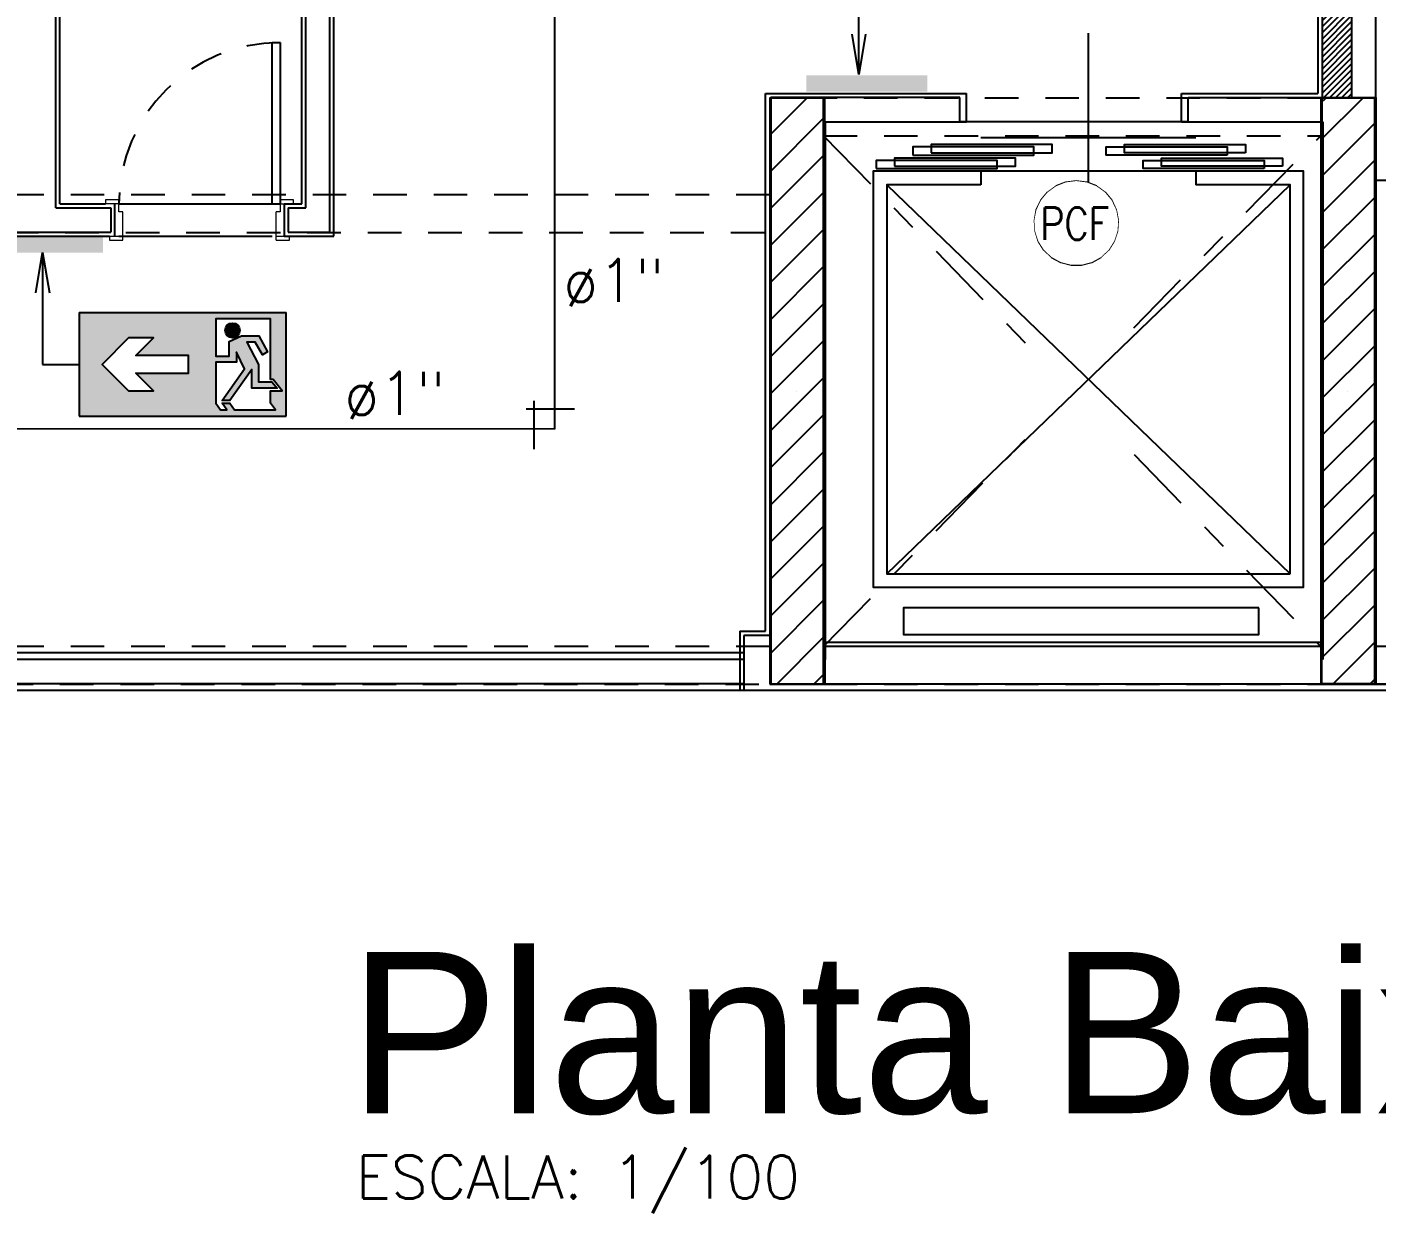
# Model space of a CAD drawing. Header units: millimetres. Extents: x 188.6 to 263.2, y 40.1 to 120.1.
# Drawn here: x 231.93 to 236.95, y 105.52 to 109.93 of the extents above; entities that cross this region are included whole.
import ezdxf
from ezdxf.enums import TextEntityAlignment as Align

# ---------------------------------------------------------------- set-up
doc = ezdxf.new("R2010")
doc.units = ezdxf.units.MM
doc.set_wipeout_variables(frame=1)
for name, pattern in [('_XREF_APTOS 605 E 606_R01$0$XREF-TIPO$0$HIDDEN2', [0.1875, 0.125, -0.0625]), ('DASHDOT2', [0.5, 0.25, -0.125, 0, -0.125]), ('HIDDEN2', [0.1875, 0.125, -0.0625])]:
    doc.linetypes.add(name, pattern=pattern)
for name, color, linetype in [('ARQ', 8, 'Continuous'), ('ARQ-BASE', 8, 'Continuous'), ('ESTR-PILARES', 11, 'Continuous'), ('ESTR-VIGAS', 11, 'HIDDEN2'), ('ESTRUTURA', 7, 'Continuous'), ('INC-PCF', 254, 'Continuous'), ('INC-SINALIZAÇÃO', 88, 'Continuous'), ('INC-TEXTO', 7, 'Continuous'), ('SPK-CONEXAO', 10, 'Continuous'), ('SPK-TEXTO', 7, 'Continuous'), ('SPK-TUBO-TETO', 12, 'Continuous'), ('TE-ARQ', 8, 'Continuous')]:
    doc.layers.add(name, color=color, linetype=linetype)
doc.styles.add('140-75', font='arial.ttf', dxfattribs={"height": 0.45})
doc.styles.add('60-100', font='romans.shx', dxfattribs={"height": 0.16})
doc.styles.add('60-75', font='romans.shx', dxfattribs={"height": 0.12})
doc.styles.add('ROMANS', font='ROMANS.SHX', dxfattribs={"height": 0.15})
doc.dimstyles.new('SETAS75', dxfattribs={"dimtxt": 0.16, "dimasz": 0.15, "dimexe": 0.15, "dimexo": 0, "dimgap": 0.1, "dimtad": 1, "dimzin": 10, "dimdsep": 46, "dimtxsty": '60-100', "dimblk1": 'OPEN', "dimblk2": 'OPEN', "dimsah": 1, "dimcen": 0, "dimclrd": 244, "dimclre": 244, "dimclrt": 7, "dimadec": 0, "dimazin": 0, "dimtfac": 1, "dimtix": 1, "dimtmove": 2, "dimatfit": 3, "dimldrblk": 'OPEN', "dimfxl": 0.15, "dimtolj": 1, "dimtzin": 6, "dimarcsym": 0})

# ---------------------------------------------------------------- blocks, each defined once
blk = doc.blocks.new('_XREF_APTOS 605 E 606_R01$0$XREF-TIPO$0$ELEVADOR_PLANTA')
at = {"color": 0}
for p, q in [((1.6221, -0.75), (0.175, 0.75)), ((0.175, -0.75), (1.6221, 0.75)), ((0, 0.4), (0, -0.4)), ((0.125, 0.4), (0.175, 0.4)), ((0.3831, 0), (-0.389, 0)), ((0.125, -0.4), (0.175, -0.4))]:
    blk.add_line(p, q, dxfattribs=at)
for points in [[(1.6721, 0), (1.6721, 0.8), (0.125, 0.8), (0.125, -0.8), (1.6721, -0.8), (1.6721, 0)], [(1.6221, 0.75), (0.175, 0.75), (0.175, 0.4)], [(1.6221, 0), (1.6221, 0.75)], [(0.175, -0.4), (0.175, -0.75), (1.6221, -0.75), (1.6221, 0)]]:
    blk.add_lwpolyline(points, dxfattribs=at)
for points in [[(0.1061, 0.7215), (0.1061, 0.2715), (0.0761, 0.2715), (0.0761, 0.7215)], [(1.7484, 0.6346), (1.7484, -0.6875), (1.8484, -0.6875), (1.8484, 0.6346)], [(0.0558, 0.5843), (0.0558, 0.1343), (0.0258, 0.1343), (0.0258, 0.5843)], [(0.0558, -0.5843), (0.0558, -0.1343), (0.0258, -0.1343), (0.0258, -0.5843)], [(0.1061, -0.7215), (0.1061, -0.2715), (0.0761, -0.2715), (0.0761, -0.7215)]]:
    blk.add_lwpolyline(points, close=True, dxfattribs=at)
blk = doc.blocks.new('A$C1BFF5DEF')
at = {"layer": 'ARQ-BASE'}
h = blk.add_hatch(dxfattribs=at)
h.set_pattern_fill('ANSI31', color=8, scale=0.005)
h.set_pattern_definition([(45, (-2148.590156, -1496.701823), (-0.01122532015, 0.01122532015), [])])
h.paths.add_polyline_path([(37.8553, 0.6149), (37.9653, 0.6149), (37.9653, 2.1949), (37.8553, 2.1949)])
at = {"layer": 'ARQ', "color": 8}
for p, q in [((35.705, -1.45), (17.2998, -1.45)), ((35.705, -1.475), (17.2998, -1.475)), ((35.705, -1.565), (17.2998, -1.565)), ((35.705, -1.59), (17.2998, -1.59))]:
    blk.add_line(p, q, dxfattribs=at)
at = {"layer": 'ARQ-BASE', "color": 8}
for p, q in [((38.0553, -1.5651), (38.0553, 3.6048)), ((33.1453, 0.2049), (33.1453, 2.1949)), ((33.1603, 0.2199), (33.1603, 2.1799)), ((34.0603, 0.2199), (34.0603, 2.1799)), ((34.0753, 0.2049), (34.0753, 2.1949)), ((37.9653, 2.1949), (37.9653, 0.6149)), ((34.1653, 0.1149), (34.1653, 2.1449)), ((34.1803, 0.0999), (34.1803, 2.1299)), ((37.84, 2.1299), (37.84, 0.6299)), ((33.9503, 0.2199), (33.9503, 0.8199)), ((33.9503, 0.8199), (33.9803, 0.8199)), ((33.9803, 0.8199), (33.9803, 0.2199)), ((35.7854, 0.6299), (36.5328, 0.6299)), ((35.7854, -1.3701), (35.7854, 0.6299)), ((36.0053, 0.6149), (36.0054, -1.5651)), ((36.5078, 0.5249), (36.5078, 0.6149)), ((36.5328, 0.5249), (36.5328, 0.6299)), ((37.3328, 0.5249), (37.3328, 0.6299)), ((37.3328, 0.6299), (37.84, 0.6299)), ((37.3578, 0.6149), (37.9653, 0.6149)), ((37.3578, 0.5249), (37.3578, 0.6149)), ((36.0078, 0.5249), (36.5078, 0.5249)), ((36.0078, 0.5249), (36.0078, -1.4751)), ((37.3578, 0.5249), (36.5078, 0.5249)), ((36.5078, 0.5249), (36.5328, 0.5249)), ((37.3328, 0.5249), (37.3578, 0.5249)), ((37.3578, 0.5249), (37.8578, 0.5249)), ((37.8578, 0.5249), (37.8578, -1.4751)), ((33.1453, 0.2049), (33.3503, 0.2049)), ((33.1603, 0.2199), (33.3303, 0.2199)), ((33.3503, 0.2049), (33.3503, 0.1149)), ((33.3653, 0.0999), (33.3653, 0.2199)), ((33.3803, 0.2199), (33.9803, 0.2199)), ((33.9953, 0.2199), (34.0603, 0.2199)), ((33.9953, 0.2199), (33.9953, 0.0999)), ((34.0103, 0.2049), (34.0753, 0.2049)), ((34.0103, 0.2049), (34.0103, 0.1149)), ((32.9053, 0.1149), (33.3503, 0.1149)), ((34.0103, 0.1149), (34.1653, 0.1149)), ((32.8803, 0.0999), (33.3453, 0.0999)), ((33.3803, 0.0999), (33.9503, 0.0999)), ((33.9953, 0.0999), (34.1803, 0.0999)), ((35.69, -1.3701), (35.69, -1.5899)), ((35.69, -1.3701), (35.7854, -1.3701)), ((35.705, -1.3851), (35.705, -1.5651)), ((35.805, -1.3851), (35.705, -1.3851)), ((36.003, -1.4101), (37.8526, -1.4101)), ((36.0054, -1.4251), (37.855, -1.4251)), ((38.0553, -1.425), (40.1253, -1.425)), ((41.5303, -1.5899), (35.69, -1.5899)), ((35.705, -1.5651), (35.705, -1.5901)), ((38.0553, -1.5651), (41.5053, -1.5649))]:
    blk.add_line(p, q, dxfattribs=at)
at = {"layer": 'ARQ-BASE', "color": 8, "lineweight": 13}
for p, q in [((33.3803, 0.2349), (33.3303, 0.2349)), ((33.3303, 0.2349), (33.3303, 0.2199)), ((33.3803, 0.2199), (33.3303, 0.2199)), ((33.3803, 0.1899), (33.3803, 0.2349)), ((34.0303, 0.2349), (33.9803, 0.2349)), ((33.9803, 0.2199), (34.0303, 0.2199)), ((33.9803, 0.2199), (33.9803, 0.1899)), ((34.0303, 0.2199), (34.0303, 0.2349)), ((33.3953, 0.1899), (33.3803, 0.1899)), ((33.3953, 0.0849), (33.3953, 0.1899)), ((33.9653, 0.0849), (33.9653, 0.1899)), ((33.9803, 0.1899), (33.9653, 0.1899)), ((33.3453, 0.0999), (33.3453, 0.0849)), ((33.3453, 0.0999), (33.3953, 0.0999)), ((33.3453, 0.0849), (33.3953, 0.0849)), ((33.9653, 0.0999), (34.0153, 0.0999)), ((33.9653, 0.0849), (34.0153, 0.0849)), ((34.0153, 0.0849), (34.0153, 0.0999))]:
    blk.add_line(p, q, dxfattribs=at)
at = {"layer": 'ARQ-BASE', "color": 8}
for points in [[(37.9653, 2.1949), (37.8553, 2.1949), (37.8553, 0.6149)], [(36.5078, 0.6149), (35.8053, 0.6149), (35.805, -1.5651), (37.855, -1.5651)]]:
    blk.add_lwpolyline(points, dxfattribs=at)
blk.add_lwpolyline([(38.0553, -1.5651), (37.855, -1.5651), (37.8553, 0.6149), (38.0553, 0.6149)], close=True, dxfattribs=at)
at = {"layer": 'ARQ-BASE', "color": 8, "linetype": '_XREF_APTOS 605 E 606_R01$0$XREF-TIPO$0$HIDDEN2'}
blk.add_arc((33.9803, 0.2199), 0.6, 90, 180, dxfattribs=at)
at = {"layer": 'ARQ-BASE', "color": 8, "rotation": 270}
blk.add_blockref('_XREF_APTOS 605 E 606_R01$0$XREF-TIPO$0$ELEVADOR_PLANTA', (36.9861, 0.4659), dxfattribs=at)
blk = doc.blocks.new('J')
for p, q in [((-0.1, -0.1), (-0.1, 0.14)), ((-0.14, 0.1), (0.1, 0.1))]:
    blk.add_line(p, q)
blk = doc.blocks.new('seta lat 1-100')
at = {"layer": 'INC-SINALIZAÇÃO'}
h = blk.add_hatch(color=119, dxfattribs=at)
h.dxf.hatch_style = 1
h.paths.add_polyline_path([(0, 0.1997), (-0.8, 0.1997), (-0.8, -0.1997), (0, -0.1997)])
h.paths.add_polyline_path([(-0.6091, 0.1021), (-0.5127, 0.1021), (-0.5808, 0.034), (-0.3767, 0.034), (-0.3767, -0.0341), (-0.5808, -0.0341), (-0.5127, -0.1022), (-0.6091, -0.1022), (-0.7112, 0)], flags=16)
h.paths.add_polyline_path([(-0.2721, 0.1757), (-0.0599, 0.1757), (-0.0599, -0.0584), (-0.0502, -0.0584), (-0.0154, -0.1022), (-0.0599, -0.1022), (-0.0599, -0.1499), (-0.0416, -0.1757), (-0.1992, -0.1757), (-0.2176, -0.1499), (-0.2478, -0.1499), (-0.2295, -0.1757), (-0.2538, -0.1757), (-0.2721, -0.1499), (-0.2721, 0.0082), (-0.1922, 0.0082), (-0.1922, 0.0475), (-0.1608, -0.0179), (-0.2478, -0.1403), (-0.2176, -0.1403), (-0.1322, -0.0203), (-0.1322, -0.0926), (-0.0353, -0.0926), (-0.0548, -0.068), (-0.1068, -0.068), (-0.1068, -0.0002), (-0.1522, 0.0852), (-0.1191, 0.0852), (-0.0914, 0.0367), (-0.0714, 0.049), (-0.1053, 0.1106), (-0.1722, 0.1106), (-0.2206, 0.0882), (-0.2206, 0.0313), (-0.2721, 0.0313)], flags=16)
h.paths.add_polyline_path([(-0.1788, 0.1312, -1), (-0.2358, 0.1312, -1)], flags=0)
h = blk.add_hatch(color=119, dxfattribs=at)
h.dxf.hatch_style = 1
h.paths.add_polyline_path([(-0.1788, 0.1312, 1), (-0.2358, 0.1312, 1)])
at = {"layer": 'INC-SINALIZAÇÃO', "color": 119}
for p, q in [((-0.8, 0.1997), (0, 0.1997)), ((-0.8, 0.1997), (-0.8, -0.1997)), ((0, -0.1997), (0, 0.1997)), ((-0.8, -0.1997), (0, -0.1997))]:
    blk.add_line(p, q, dxfattribs=at)
for points in [[(-0.1608, -0.0179), (-0.1922, 0.0475), (-0.1922, 0.0082), (-0.2721, 0.0082), (-0.2721, -0.1499), (-0.2538, -0.1757), (-0.2295, -0.1757), (-0.2478, -0.1499), (-0.2176, -0.1499), (-0.1992, -0.1757), (-0.0416, -0.1757), (-0.0599, -0.1499), (-0.0599, -0.1022), (-0.0154, -0.1022), (-0.0502, -0.0584), (-0.0599, -0.0584), (-0.0599, 0.1757), (-0.2721, 0.1757), (-0.2721, 0.0313), (-0.2206, 0.0313), (-0.2206, 0.0882), (-0.1722, 0.1106), (-0.1053, 0.1106), (-0.0714, 0.049), (-0.0914, 0.0367), (-0.1191, 0.0852), (-0.1522, 0.0852), (-0.1068, -0.0002), (-0.1068, -0.068), (-0.0548, -0.068), (-0.0353, -0.0926), (-0.1322, -0.0926), (-0.1322, -0.0203), (-0.2176, -0.1403), (-0.2478, -0.1403)], [(-0.0353, -0.0926), (-0.1322, -0.0926), (-0.1322, -0.0203), (-0.2176, -0.1403), (-0.2478, -0.1403), (-0.1608, -0.0179), (-0.1922, 0.0475), (-0.1922, 0.0082), (-0.2721, 0.0082), (-0.2721, -0.1499), (-0.2538, -0.1757), (-0.2295, -0.1757), (-0.2478, -0.1499), (-0.2176, -0.1499), (-0.1992, -0.1757), (-0.0416, -0.1757), (-0.0599, -0.1499), (-0.0599, -0.1022), (-0.0154, -0.1022), (-0.0502, -0.0584), (-0.0599, -0.0584), (-0.0599, 0.1757), (-0.2721, 0.1757), (-0.2721, 0.0313), (-0.2206, 0.0313), (-0.2206, 0.0882), (-0.1722, 0.1106), (-0.1053, 0.1106), (-0.0714, 0.049), (-0.0914, 0.0367), (-0.1191, 0.0852), (-0.1522, 0.0852), (-0.1068, -0.0002), (-0.1068, -0.068), (-0.0548, -0.068)], [(-0.5127, 0.1021), (-0.6091, 0.1021), (-0.7112, 0), (-0.6091, -0.1022), (-0.5127, -0.1022), (-0.5808, -0.0341), (-0.3767, -0.0341), (-0.3767, 0.034), (-0.5808, 0.034)], [(-0.3767, 0.034), (-0.5808, 0.034), (-0.5127, 0.1021), (-0.6091, 0.1021), (-0.7112, 0), (-0.6091, -0.1022), (-0.5127, -0.1022), (-0.5808, -0.0341), (-0.3767, -0.0341)]]:
    blk.add_lwpolyline(points, close=True, dxfattribs=at)
blk.add_lwpolyline([(-0.2358, 0.1312, -1), (-0.1788, 0.1312, -1)], format="xyb", close=True, dxfattribs=at)
blk.add_circle((-0.2073, 0.1312), 0.0285, dxfattribs=at)
blk = doc.blocks.new('_OPEN')
at = {"color": 0, "linetype": 'ByBlock'}
for p, q in [((-1, 0.167), (0, 0)), ((0, 0), (-1, -0.167)), ((0, 0), (-1, 0))]:
    blk.add_line(p, q, dxfattribs=at)
blk = doc.blocks.new('INC-OBJETO')
at = {"color": 0}
blk.add_lwpolyline([(0, 0.002084), (-0.000518, 0.002019), (-0.001004, 0.001827), (-0.001427, 0.001519), (-0.00176, 0.001117), (-0.001982, 0.000644), (-0.00208, 0.000131), (-0.002047, -0.000391), (-0.001886, -0.000887), (-0.001606, -0.001329), (-0.001225, -0.001686), (-0.000767, -0.001938), (-0.000261, -0.002068), (0.000261, -0.002068), (0.000767, -0.001938), (0.001225, -0.001686), (0.001606, -0.001329), (0.001886, -0.000887), (0.002047, -0.000391), (0.00208, 0.000131), (0.001982, 0.000644), (0.00176, 0.001117), (0.001427, 0.001519), (0.001004, 0.001827), (0.000518, 0.002019)], close=True, dxfattribs=at)
blk.add_wipeout([(0, 0.002084), (-0.000518, 0.002019), (-0.001004, 0.001827), (-0.001427, 0.001519), (-0.00176, 0.001117), (-0.001982, 0.000644), (-0.00208, 0.000131), (-0.002047, -0.000391), (-0.001886, -0.000887), (-0.001606, -0.001329), (-0.001225, -0.001686), (-0.000767, -0.001938), (-0.000261, -0.002068), (0.000261, -0.002068), (0.000767, -0.001938), (0.001225, -0.001686), (0.001606, -0.001329), (0.001886, -0.000887), (0.002047, -0.000391), (0.00208, 0.000131), (0.001982, 0.000644), (0.00176, 0.001117), (0.001427, 0.001519), (0.001004, 0.001827), (0.000518, 0.002019)], dxfattribs=at)
at = {"color": 0, "style": 'ROMANS', "width": 1.285725}
blk.add_attdef('OBJETO', text='', height=0.0016, dxfattribs=at).set_placement((-0.001786, -0.00083), (0.001643, -0.00083), align=Align.FIT)
blk = doc.blocks.new('COBERTURA_29-09-2016')
at = {"layer": 'ESTR-PILARES', "linetype": 'Continuous'}
for p, q in [((28.01, 1.9025), (28.1475, 2.04)), ((30.06, 1.8842), (30.2158, 2.04)), ((30.06, 2.0221), (30.0779, 2.04)), ((28.01, 1.7646), (28.21, 1.9646)), ((30.06, 1.7463), (30.26, 1.9463)), ((28.01, 1.6267), (28.21, 1.8267)), ((30.06, 1.6084), (30.26, 1.8084)), ((28.01, 1.4888), (28.21, 1.6888)), ((30.06, 1.4706), (30.26, 1.6706)), ((28.01, 1.351), (28.21, 1.551)), ((30.06, 1.3327), (30.26, 1.5327)), ((28.01, 1.2131), (28.21, 1.4131)), ((30.06, 1.1948), (30.26, 1.3948)), ((28.01, 1.0752), (28.21, 1.2752)), ((30.06, 1.0569), (30.26, 1.2569)), ((28.01, 0.9373), (28.21, 1.1373)), ((30.06, 0.919), (30.26, 1.119)), ((28.01, 0.7994), (28.21, 0.9994)), ((30.06, 0.7811), (30.26, 0.9811)), ((28.11, 0.95), (28.11, 0.95)), ((30.16, 0.95), (30.16, 0.95)), ((28.01, 0.6615), (28.21, 0.8615)), ((30.06, 0.6432), (30.26, 0.8432)), ((28.01, 0.5236), (28.21, 0.7236)), ((30.06, 0.5054), (30.26, 0.7054)), ((28.01, 0.3858), (28.21, 0.5858)), ((30.06, 0.3675), (30.26, 0.5675)), ((28.01, 0.2479), (28.21, 0.4479)), ((30.06, 0.2296), (30.26, 0.4296)), ((28.01, 0.11), (28.21, 0.31)), ((30.06, 0.0917), (30.26, 0.2917)), ((28.01, -0.0279), (28.21, 0.1721)), ((30.06, -0.0462), (30.26, 0.1538)), ((28.0358, -0.14), (28.21, 0.0342)), ((30.1041, -0.14), (30.26, 0.0159)), ((28.1737, -0.14), (28.21, -0.1037)), ((30.242, -0.14), (30.26, -0.122))]:
    blk.add_line(p, q, dxfattribs=at)
for points in [[(28.01, -0.14), (28.21, -0.14), (28.21, 2.04), (28.01, 2.04), (28.01, -0.14)], [(30.06, -0.14), (30.26, -0.14), (30.26, 2.04), (30.06, 2.04), (30.06, -0.14)]]:
    blk.add_lwpolyline(points, dxfattribs=at)
at = {"layer": 'ESTR-VIGAS', "linetype": 'DASHDOT2'}
for p, q in [((28.21, 1.9), (29.032, 1.0558)), ((29.3639, 1.1851), (30.06, 1.9)), ((28.21, 0), (29.0428, 0.8553)), ((29.3651, 0.7136), (30.06, 0))]:
    blk.add_line(p, q, dxfattribs=at)
at = {"layer": 'ESTR-VIGAS'}
for points in [[(30.0602, 2.04), (28.21, 2.04)], [(28.21, 1.9), (30.06, 1.9)], [(33.64, 1.875), (30.26, 1.875)], [(30.26, 1.735), (33.57, 1.735)], [(28.01, 1.68), (23.365, 1.68)], [(23.365, 1.54), (28.01, 1.54)], [(28.01, 0), (18.37, 0)], [(30.06, 0), (28.21, 0)], [(33.57, 0), (30.26, 0)], [(18.17, -0.14), (28.01, -0.14)], [(28.21, -0.14), (30.06, -0.14)], [(30.26, -0.14), (33.71, -0.14)]]:
    blk.add_lwpolyline(points, dxfattribs=at)
blk = doc.blocks.new('A$C0ECE51B6')
at = {"layer": 'INC-SINALIZAÇÃO', "color": 119}
blk.add_solid([(0.225, 0.06), (0.225, 0), (-0.225, 0.06), (-0.225, 0)], dxfattribs=at)

msp = doc.modelspace()

# ---------------------------------------------------------------- block references
at = {"layer": 'ARQ'}
msp.add_blockref('A$C1BFF5DEF', (198.8891, 109.0543), dxfattribs=at)

# ---------------------------------------------------------------- next in the draw order: linework, layer by layer
at = {"layer": 'INC-PCF'}
for points in [[(235.2227, 109.4558), (235.6727, 109.4558), (235.6727, 109.4858), (235.2227, 109.4858)], [(235.2228, 109.4559), (235.6728, 109.4559), (235.6728, 109.4859), (235.2228, 109.4859)], [(236.3913, 109.4559), (235.9413, 109.4559), (235.9413, 109.4859), (236.3913, 109.4859)], [(236.3913, 109.4558), (235.9413, 109.4558), (235.9413, 109.4858), (236.3913, 109.4858)], [(235.0856, 109.4056), (235.5356, 109.4056), (235.5356, 109.4356), (235.0856, 109.4356)], [(235.0856, 109.4056), (235.5356, 109.4056), (235.5356, 109.4356), (235.0856, 109.4356)], [(235.0856, 109.4055), (235.5356, 109.4055), (235.5356, 109.4355), (235.0856, 109.4355)], [(235.0856, 109.4055), (235.5356, 109.4055), (235.5356, 109.4355), (235.0856, 109.4355)], [(236.5285, 109.4056), (236.0785, 109.4056), (236.0785, 109.4356), (236.5285, 109.4356)], [(236.5285, 109.4055), (236.0785, 109.4055), (236.0785, 109.4355), (236.5285, 109.4355)]]:
    msp.add_lwpolyline(points, close=True, dxfattribs=at)
at = {"layer": 'SPK-TUBO-TETO'}
msp.add_line((233.8895, 110.0863), (233.8895, 108.4365), dxfattribs=at)
msp.add_lwpolyline([(233.8896, 108.4366), (198.4825, 108.4525)], dxfattribs=at)

# ---------------------------------------------------------------- next in the draw order: block references
at = {"layer": 'INC-SINALIZAÇÃO', "linetype": 'Continuous', "rotation": 180}
for p in [(235.0516, 109.7521), (231.9858, 109.1527)]:
    msp.add_blockref('A$C0ECE51B6', p, dxfattribs=at)
at = {"layer": 'INC-SINALIZAÇÃO', "xscale": 0.9627132045850648, "yscale": 0.9627132045850648, "zscale": 0.9627132045850648}
msp.add_blockref('seta lat 1-100', (232.8915, 108.6772), dxfattribs=at)
at = {"layer": 'INC-TEXTO'}
ref = msp.add_blockref('INC-OBJETO', (235.8303, 109.2027), dxfattribs=dict(at, xscale=75, yscale=75, zscale=75))
ref.add_attrib('OBJETO', 'PCF', dxfattribs={"layer": '0', "height": 0.12, "style": 'ROMANS', "width": 0.762718}).set_placement((235.6964, 109.1405), (235.9535, 109.1405), align=Align.FIT)
at = {"layer": 'SPK-CONEXAO', "xscale": 0.75, "yscale": 0.75, "zscale": 0.75}
msp.add_blockref('J', (233.8895, 108.4365), dxfattribs=at)

# ---------------------------------------------------------------- next in the draw order: texts
at = {"layer": 'SPK-TEXTO', "style": '60-75'}
for p in [(233.9218, 108.9094), (233.1072, 108.4898)]:
    msp.add_text('ø1"', height=0.16, dxfattribs=at).set_placement(p)
at = {"layer": 'TE-ARQ', "color": 7, "style": '140-75'}
msp.add_text('Planta Baixa -  10º Pavimento', height=0.6, dxfattribs=at).set_placement((233.124, 105.8918))
at = {"layer": 'TE-ARQ', "color": 7, "style": '60-75'}
msp.add_text('ESCALA: 1/100', height=0.16, rotation=360, dxfattribs=at).set_placement((233.1506, 105.5739))

# ---------------------------------------------------------------- next in the draw order: leaders
at = {"layer": 'INC-TEXTO'}
for points in [[(235.022, 109.7554), (235.0206, 110.692), (235.2035, 110.692)], [(231.9858, 109.0927), (231.9858, 108.6772), (232.1213, 108.6772)]]:
    msp.add_leader(points, dimstyle='SETAS75', override={"dimtxsty": '60-75'}, dxfattribs=at)

# ---------------------------------------------------------------- next in the draw order: block references
at = {"layer": 'ESTRUTURA'}
msp.add_blockref('COBERTURA_29-09-2016', (206.6802, 107.6277), dxfattribs=at)

doc.saveas('drawing.dxf')
